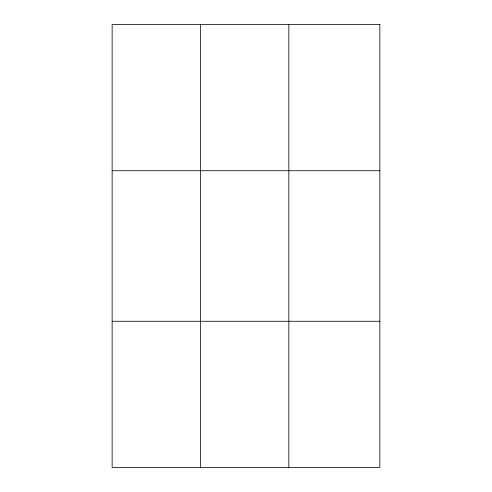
<?xml version="1.0" encoding="UTF-8"?>
<svg xmlns="http://www.w3.org/2000/svg" width="492" height="492" viewBox="0 0 492 492"><rect width="100%" height="100%" fill="white"/><g stroke="black" fill="none" stroke-linecap="round" stroke-linejoin="round"><path stroke-width="0.74" d="M200.49 24.6L200.49 467.4M288.835 24.6L288.835 467.4M112.139 170.724L379.861 170.724M112.139 321.276L379.861 321.276M379.861 24.6L379.861 467.4L112.139 467.4L112.139 24.6L379.861 24.6"/></g></svg>
